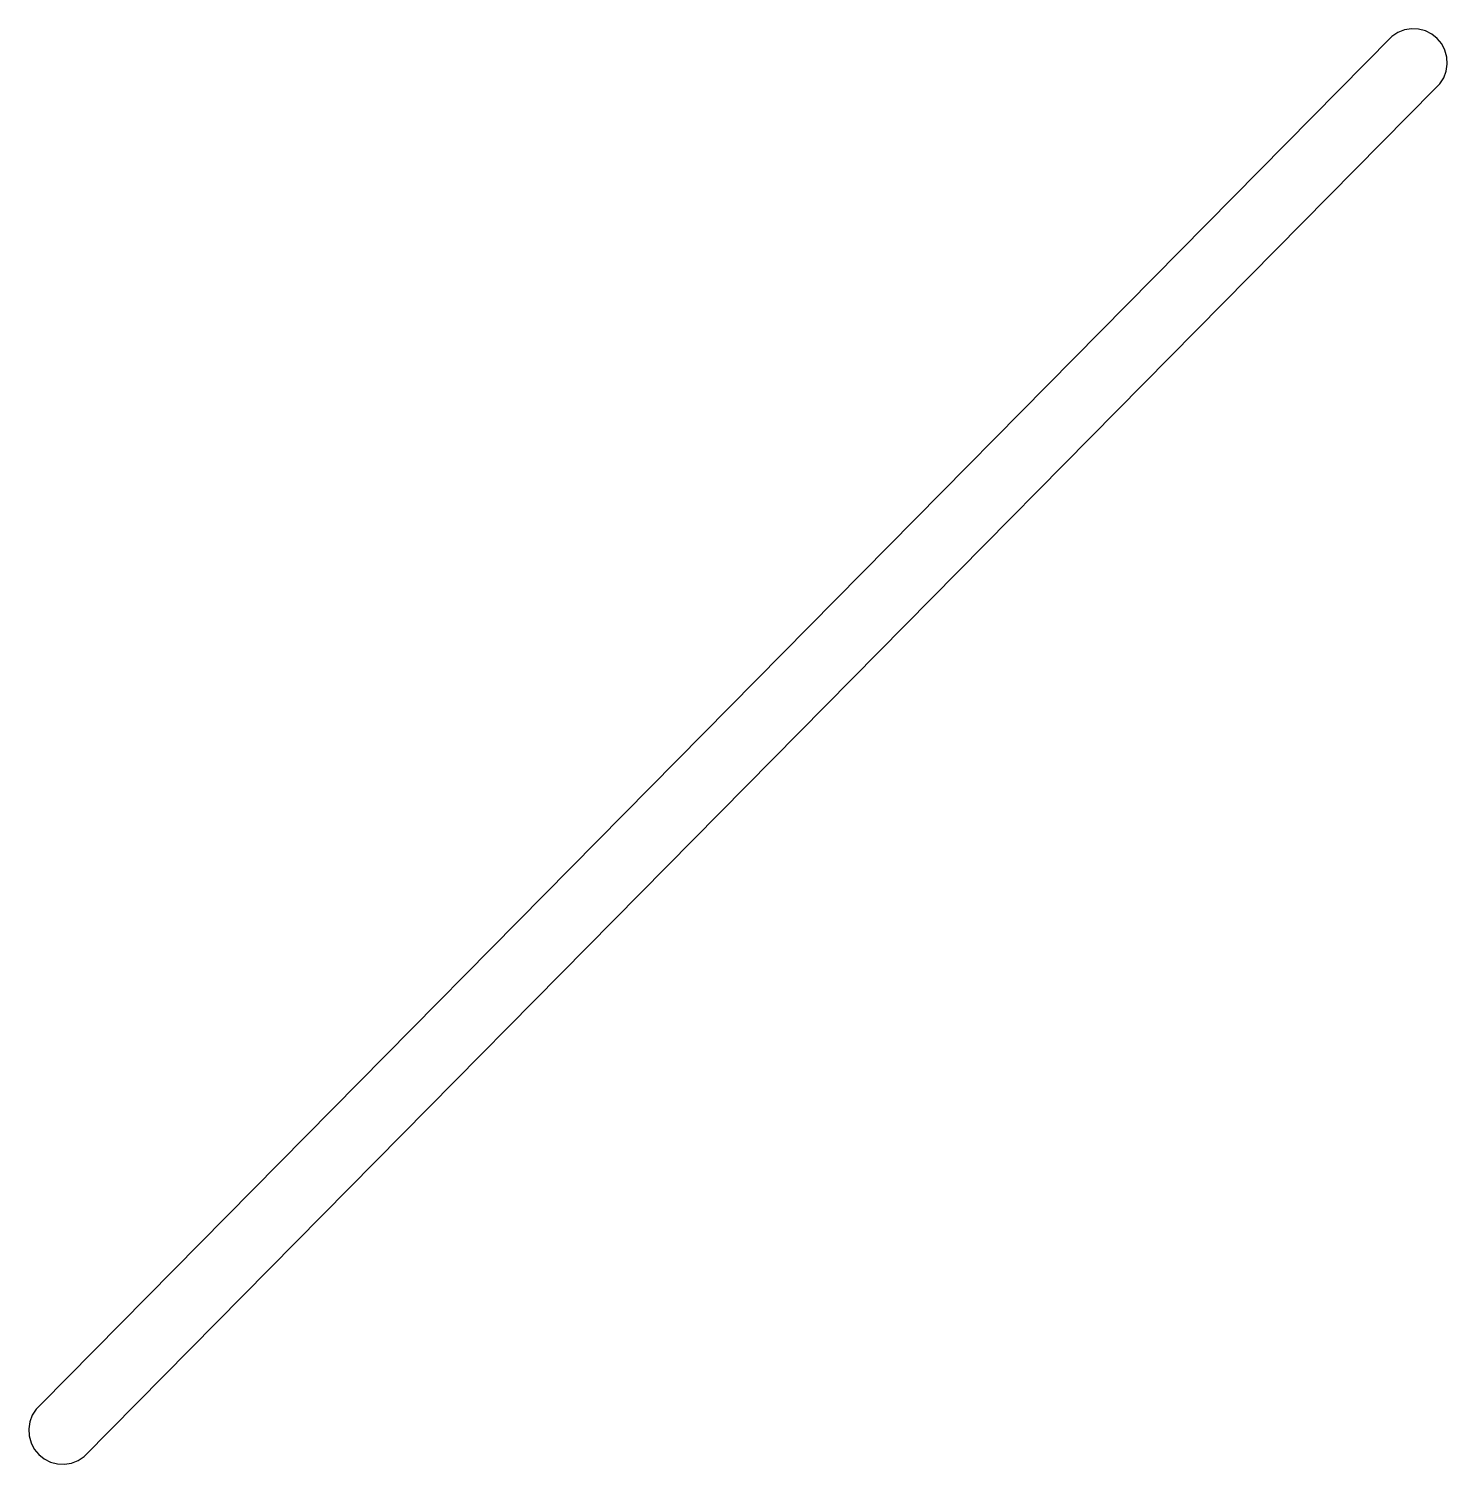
# Model space of a CAD drawing. Header units: metres. Extents: x -204 to 5, y -206 to 5.
import ezdxf

# ---------------------------------------------------------------- set-up
doc = ezdxf.new("R2010")
doc.units = ezdxf.units.M

msp = doc.modelspace()

# ---------------------------------------------------------------- linework, layer by layer
for p, q in [((-2.29749, 4.44087), (-3.17059, 3.86617)), ((-1.32397, 4.82152), (-2.29749, 4.44087)), ((-0.292587, 4.99142), (-1.32397, 4.82152)), ((0.751556, 4.94318), (-0.292587, 4.99142)), ((1.76289, 4.67889), (0.751556, 4.94318)), ((2.69717, 4.21013), (1.76289, 4.67889)), ((-3.17059, 3.86617), (-202.012, -197.454)), ((3.51357, 3.55736), (2.69717, 4.21013)), ((4.17641, 2.7491), (3.51357, 3.55736)), ((4.65671, 1.82071), (4.17641, 2.7491)), ((4.9335, 0.812729), (4.65671, 1.82071)), ((4.99466, -0.230743), (4.9335, 0.812729)), ((4.46899, -2.24231), (4.83754, -1.26416)), ((4.83754, -1.26416), (4.99466, -0.230743)), ((-195.671, -205.186), (3.17059, -3.86617)), ((3.17059, -3.86617), (3.90514, -3.12247)), ((3.90514, -3.12247), (4.46899, -2.24231)), ((-202.747, -198.198), (-203.311, -199.078)), ((-202.012, -197.454), (-202.747, -198.198)), ((-203.679, -200.056), (-203.837, -201.089)), ((-203.311, -199.078), (-203.679, -200.056)), ((-203.837, -201.089), (-203.775, -202.133)), ((-203.775, -202.133), (-203.499, -203.141)), ((-203.499, -203.141), (-203.018, -204.069)), ((-203.018, -204.069), (-202.355, -204.877)), ((-202.355, -204.877), (-201.539, -205.53)), ((-201.539, -205.53), (-200.605, -205.999)), ((-200.605, -205.999), (-199.593, -206.263)), ((-199.593, -206.263), (-198.549, -206.311)), ((-198.549, -206.311), (-197.518, -206.142)), ((-197.518, -206.142), (-196.544, -205.761)), ((-196.544, -205.761), (-195.671, -205.186))]:
    msp.add_line(p, q)

doc.saveas('drawing.dxf')
